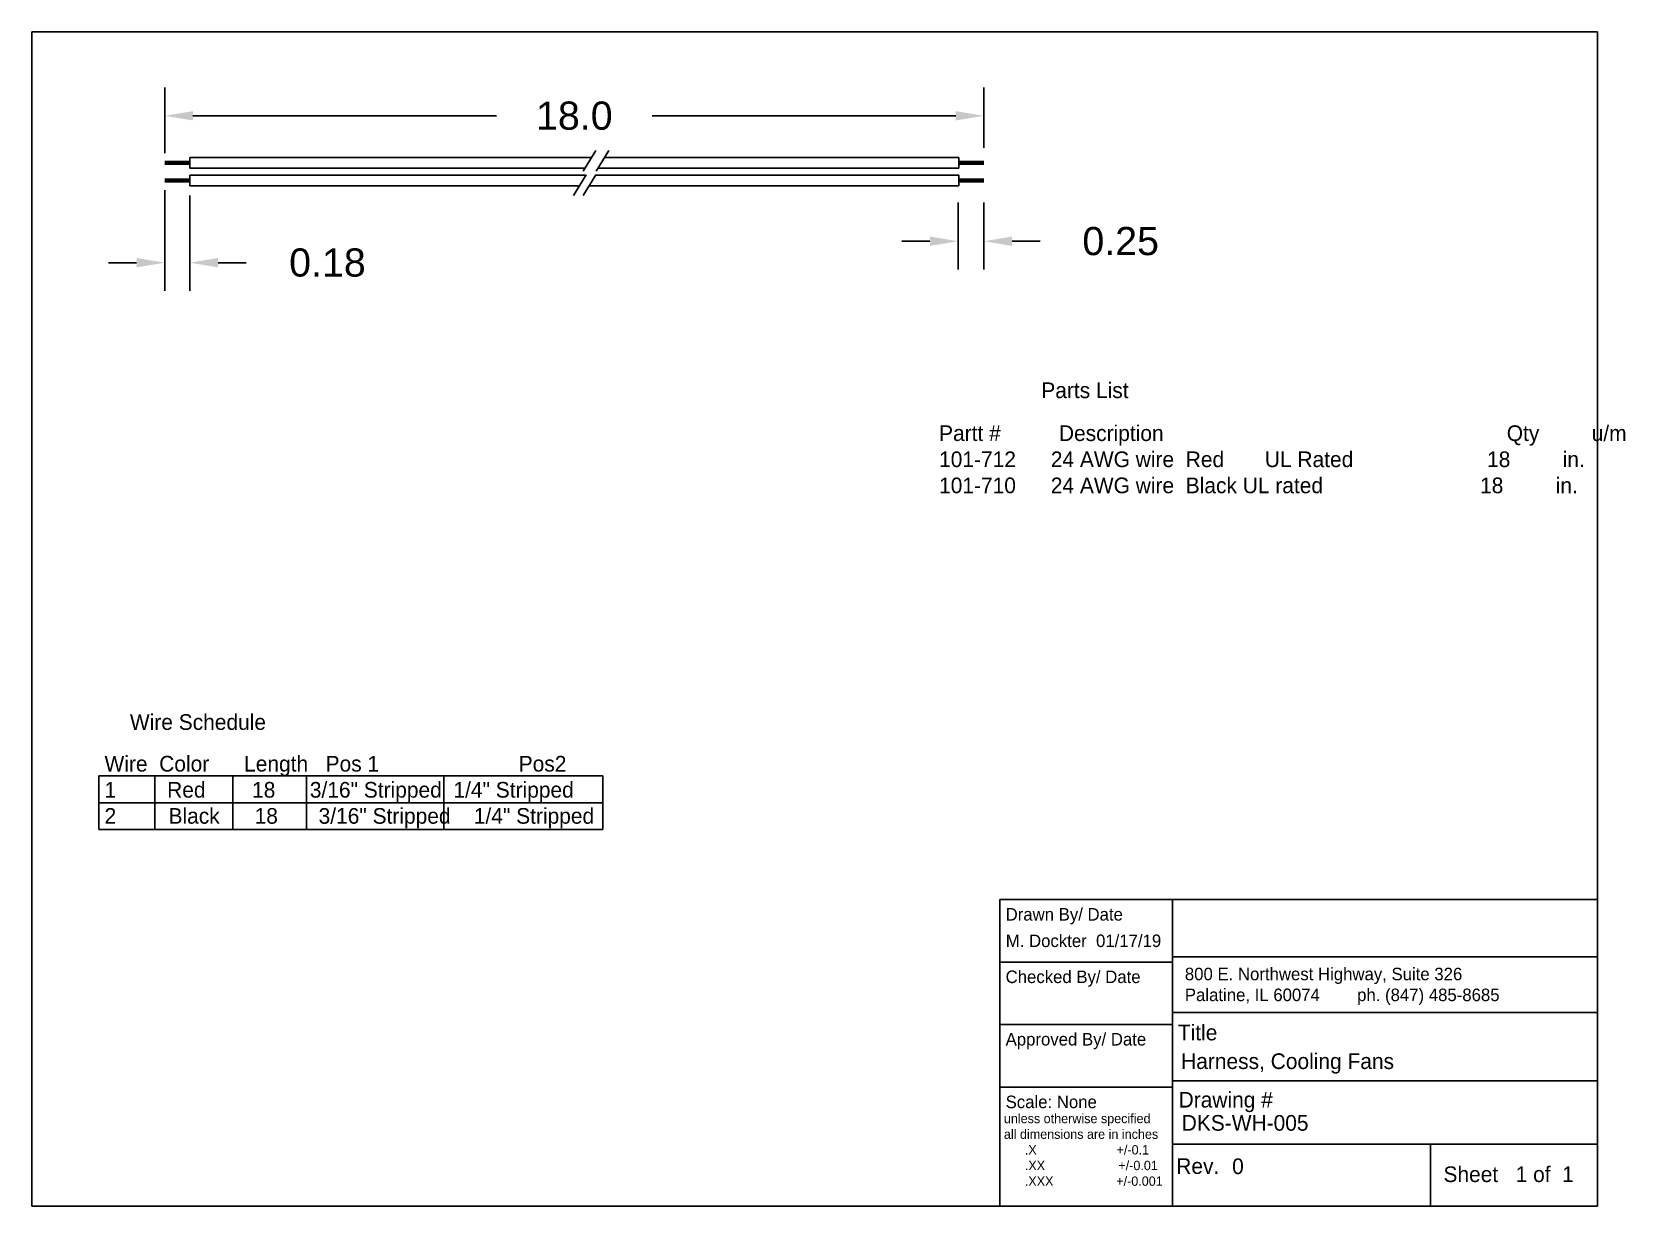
# Model space of a CAD drawing. Header units: inches. Extents: x 0.6 to 10.8, y 0.7 to 8.2.
import ezdxf

# ---------------------------------------------------------------- set-up
doc = ezdxf.new("R2010")
doc.units = ezdxf.units.IN
doc.header["$MEASUREMENT"] = 0
doc.styles.get("Standard").update_dxf_attribs({"font": 'arial.ttf'})
picture_1 = doc.add_image_def('image1.jpg', size_in_pixel=(3943, 533))

msp = doc.modelspace()

# ---------------------------------------------------------------- linework, layer by layer
for p, q in [((0.608, 0.723), (0.608, 8.223)), ((0.608, 8.223), (10.608, 8.223)), ((10.608, 8.223), (10.608, 0.723)), ((1.457, 7.449), (1.457, 7.867)), ((6.689, 7.483), (6.689, 7.867)), ((1.637, 7.687), (3.576, 7.687)), ((6.509, 7.687), (4.571, 7.687)), ((4.21, 7.466), (4.129, 7.334)), ((4.21, 7.466), (4.129, 7.334)), ((4.294, 7.466), (4.213, 7.334)), ((1.617, 7.421), (1.617, 7.353)), ((4.182, 7.421), (1.617, 7.421)), ((1.617, 7.353), (4.14, 7.353)), ((4.225, 7.353), (6.529, 7.353)), ((6.529, 7.421), (4.266, 7.421)), ((6.529, 7.421), (6.529, 7.353)), ((1.617, 7.308), (1.617, 7.24)), ((4.148, 7.308), (1.617, 7.308)), ((1.617, 7.24), (4.106, 7.24)), ((4.149, 7.31), (4.068, 7.179)), ((4.21, 7.31), (4.129, 7.179)), ((4.166, 7.24), (6.529, 7.24)), ((6.529, 7.308), (4.208, 7.308)), ((6.529, 7.308), (6.529, 7.24)), ((1.457, 7.212), (1.457, 6.569)), ((1.617, 7.178), (1.617, 6.569)), ((6.524, 7.133), (6.524, 6.706)), ((6.689, 7.133), (6.689, 6.706)), ((6.344, 6.886), (6.164, 6.886)), ((6.869, 6.886), (7.049, 6.886)), ((1.277, 6.749), (1.097, 6.749)), ((1.797, 6.749), (1.977, 6.749)), ((1.036, 3.471), (4.255, 3.471)), ((1.036, 3.128), (1.036, 3.471)), ((1.394, 3.128), (1.394, 3.471)), ((1.891, 3.128), (1.891, 3.471)), ((2.363, 3.128), (2.363, 3.471)), ((3.239, 3.128), (3.239, 3.471)), ((4.255, 3.128), (4.255, 3.471)), ((1.036, 3.299), (4.255, 3.299)), ((1.036, 3.128), (4.255, 3.128)), ((10.608, 2.682), (6.791, 2.682)), ((6.791, 2.682), (6.791, 0.723)), ((6.791, 2.282), (7.894, 2.282)), ((7.894, 2.315), (7.894, 1.96)), ((7.894, 1.96), (10.608, 1.96)), ((7.894, 1.96), (7.894, 0.723)), ((6.791, 1.883), (7.894, 1.883)), ((6.791, 1.484), (7.894, 1.484)), ((7.894, 1.524), (10.608, 1.524)), ((7.894, 1.118), (10.608, 1.118)), ((9.543, 1.118), (9.543, 0.723)), ((10.608, 0.723), (0.608, 0.723)), ((7.894, 0.723), (10.608, 0.723))]:
    msp.add_line(p, q)
at = {"lineweight": 100}
for p, q in [((1.617, 7.387), (1.457, 7.387)), ((6.689, 7.387), (6.529, 7.387)), ((1.617, 7.274), (1.457, 7.274)), ((6.689, 7.274), (6.529, 7.274))]:
    msp.add_line(p, q, dxfattribs=at)
for points in [[(1.637, 7.717), (1.637, 7.657), (1.457, 7.687)], [(6.509, 7.657), (6.509, 7.717), (6.689, 7.687)], [(6.344, 6.856), (6.344, 6.916), (6.524, 6.886)], [(6.869, 6.916), (6.869, 6.856), (6.689, 6.886)], [(1.277, 6.719), (1.277, 6.779), (1.457, 6.749)], [(1.797, 6.779), (1.797, 6.719), (1.617, 6.749)]]:
    msp.add_solid(points)

# ---------------------------------------------------------------- texts
for s, insert, char_height, attachment_point in [('{18.0}', (4.073, 7.687), 0.18, 5), ('{0.25}', (7.563, 6.886), 0.18, 5), ('{0.18}', (2.496, 6.749), 0.18, 5), ('{\\fFreeSans|b0|i0|c0|p0;Wire  Color      Length   Pos 1                        Pos2         \\P1^IRed        18^I   3/16" Stripped  1/4" Stripped\\fUbuntu|b0|i0|c0|p0;       \\P2   \\fFreeSans|b0|i0|c0|p0;      Black      18       3/16" Stripped    1/4" Stripped}', (1.072, 3.599), 0.1, 1)]:
    msp.add_mtext(s, dxfattribs=dict(insert=insert, char_height=char_height, attachment_point=attachment_point))
at = {"attachment_point": 1}
for s, insert, char_height, width in [('{\\fFreeSans|b0|i0|c0|p0;Parts List}', (7.056, 5.984), 0.1, 0.98619), ('{\\fFreeSans|b0|i0|c0|p0;Partt #          Description                                                           Qty         u/m\\P\\fUbuntu|b0|i0|c0|p0;101-712      24 AWG wire  Red       UL Rated                       18         in.\\P101-710      24 AWG wire  Black UL rated                           18         in.\\P        }', (6.403, 5.71), 0.1, 4.99983), ('{\\fFreeSans|b0|i0|c0|p0;Wire Schedule}', (1.234, 3.865), 0.1, 0.98619), ('{\\fFreeSans|b0|i0|c0|p0;Drawn By/ Date}', (6.828, 2.627), 0.08, 0.98619), ('{\\fFreeSans|b0|i0|c0|p0;M. Dockter  01/17/19}', (6.829, 2.458), 0.08, 1.06518), ('{\\fFreeSans|b0|i0|c0|p0;800 E. Northwest Highway, Suite 326\\PPalatine, IL 60074        ph. (847) 485-8685}', (7.973, 2.246), 0.08, 2.57956), ('{\\fFreeSans|b0|i0|c0|p0;Checked By/ Date}', (6.828, 2.228), 0.08, 0.98619), ('{\\fFreeSans|b0|i0|c0|p0;Approved By/ Date}', (6.828, 1.829), 0.08, 0.98619), ('{\\fFreeSans|b0|i0|c0|p0;Title}', (7.928, 1.882), 0.1, 0.98619), ('{\\fFreeSans|b0|i0|c0|p0;Harness, Cooling Fans}', (7.949, 1.699), 0.1, 1.93493), ('{\\fFreeSans|b0|i0|c0|p0;Scale: None}', (6.828, 1.429), 0.08, 0.98619), ('{\\fFreeSans|b0|i0|c0|p0;Drawing #}', (7.933, 1.453), 0.1, 0.98619), ('{\\fFreeSans|b0|i0|c0|p0;unless otherwise specified\\Pall dimensions are in inches\\P      .X^I^I^I+/-0.1\\P      .XX                     +/-0.01   \\P      .XXX                  +/-0.001}', (6.817, 1.313), 0.06, 1.23209), ('{\\fFreeSans|b0|i0|c0|p0;DKS-WH-005}', (7.953, 1.305), 0.1, 0.98619), ('{\\fFreeSans|b0|i0|c0|p0;Rev. }', (7.918, 1.029), 0.1, 0.98619), ('{\\fFreeSans|b0|i0|c0|p0;0}', (8.275, 1.028), 0.1, 0.98619), ('{\\fFreeSans|b0|i0|c0|p0;Sheet   1 of  1    }', (9.625, 0.977), 0.1, 0.98619)]:
    msp.add_mtext(s, dxfattribs=dict(at, insert=insert, char_height=char_height, width=width))

# ---------------------------------------------------------------- pictures from other files: only their frames are drawn
image = msp.add_image(picture_1, insert=(7.894, 2.315), size_in_units=(2.714, 0.367))
image.dxf.flags = 7

doc.saveas('drawing.dxf')
